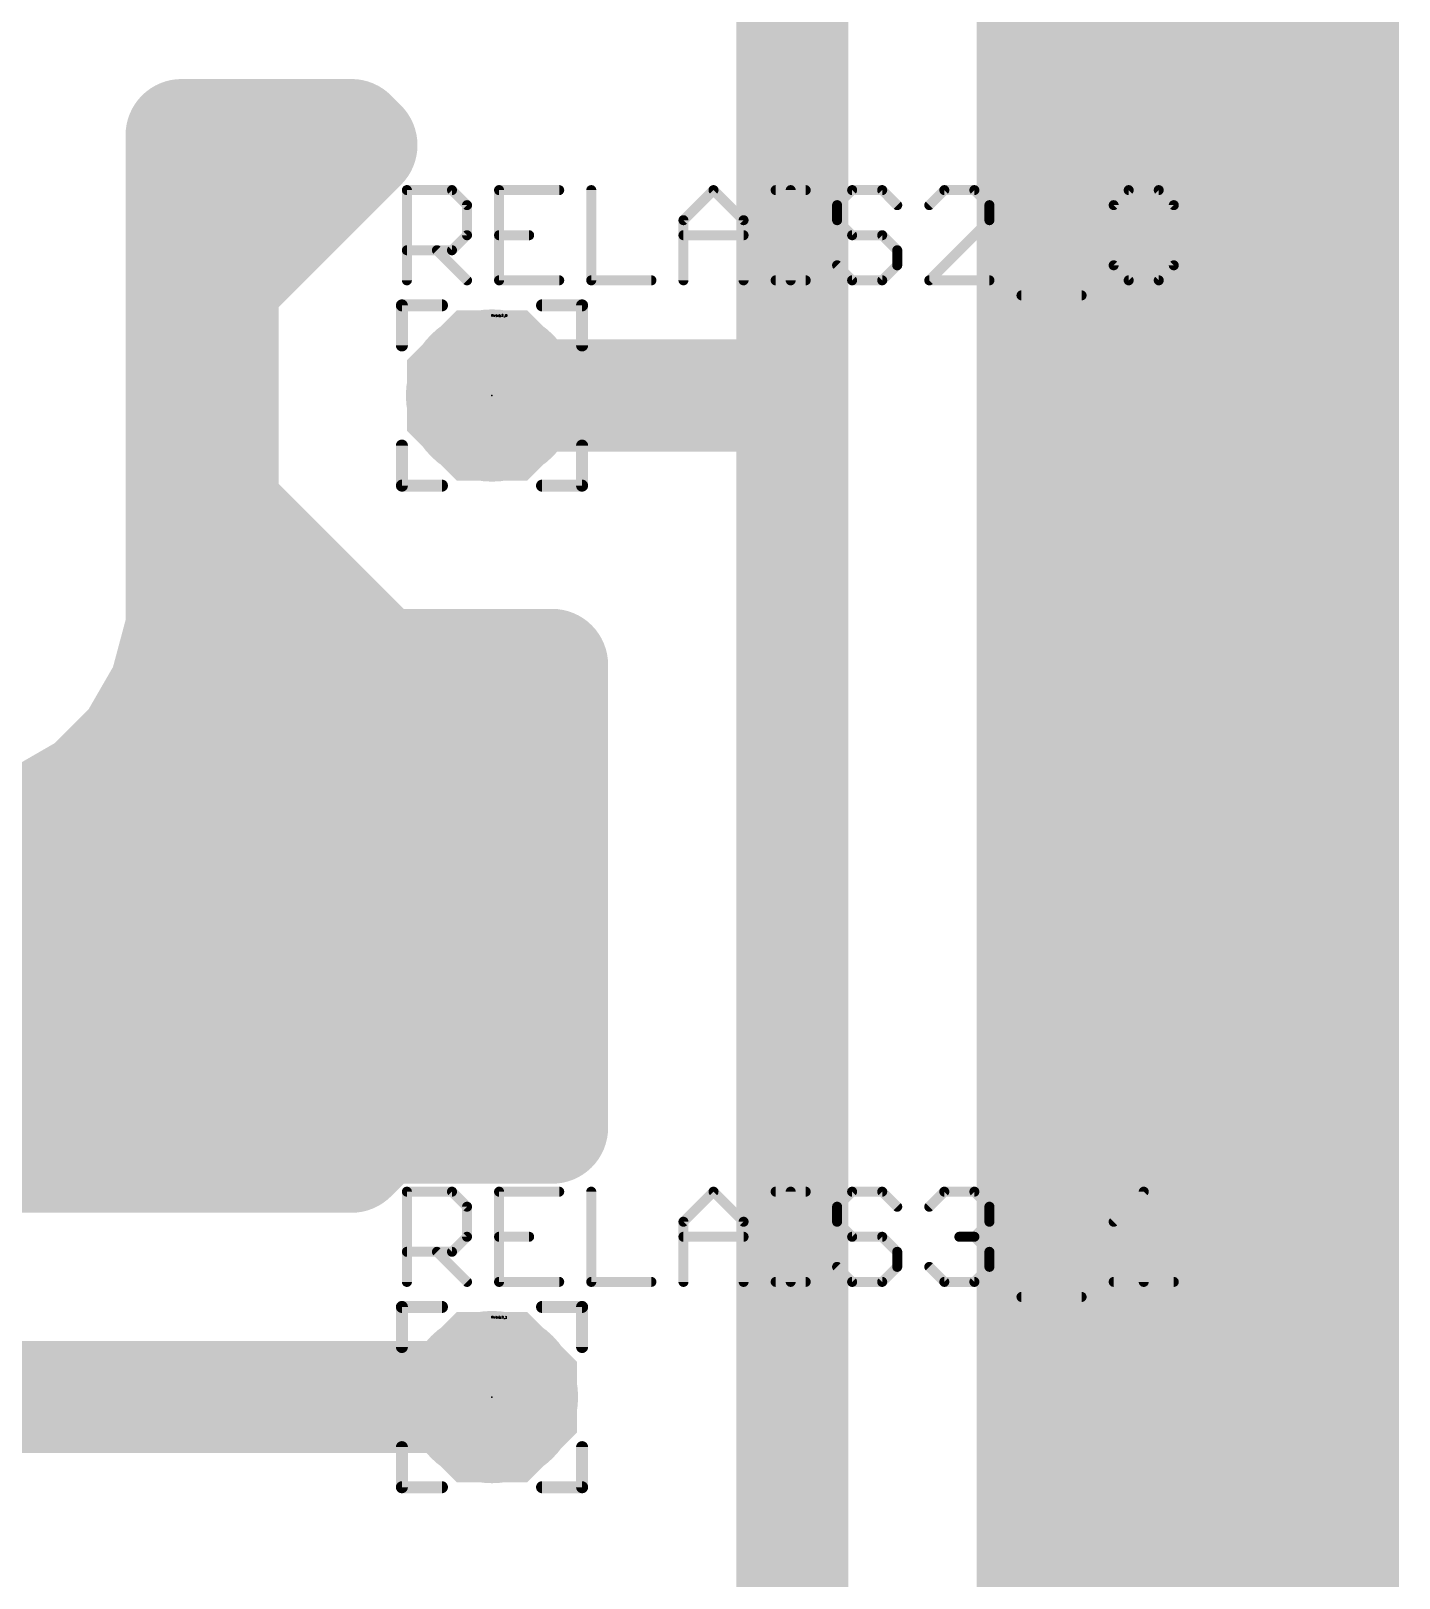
# Model space of a CAD drawing. Extents: x -14 to 150, y -1 to 89.
# Drawn here: x 90.67 to 108.03, y 29.46 to 49.07 of the extents above; entities that cross this region are included whole.
import ezdxf

# ---------------------------------------------------------------- set-up
doc = ezdxf.new("R2010")
doc.units = 0
for name, color, linetype in [('16', 175, 'CONTINUOUS'), ('17', 82, 'CONTINUOUS'), ('21', 253, 'CONTINUOUS'), ('23', 7, 'CONTINUOUS'), ('25', 253, 'CONTINUOUS'), ('27', 253, 'CONTINUOUS'), ('51', 253, 'CONTINUOUS')]:
    doc.layers.add(name, color=color, linetype=linetype)

# ---------------------------------------------------------------- blocks, each defined once
blk = doc.blocks.new('OCTAGONP')
at = {"const_width": 0.5}
blk.add_lwpolyline([(-0.25, -0.1036), (-0.25, 0.1036), (-0.1036, 0.25), (0.1036, 0.25), (0.25, 0.1036), (0.25, -0.1036), (0.1036, -0.25), (-0.1036, -0.25), (-0.25, -0.1036), (-0.25, 0.1036)], dxfattribs=at)

msp = doc.modelspace()

# ---------------------------------------------------------------- linework, layer by layer
at = {"layer": '16', "const_width": 1.4224}
for points in [[(107.315, 85.2835), (107.315, 0.4572)], [(103.378, 7.2187), (103.378, 80.4113)], [(100.33, 63.5), (100.33, 44.45)], [(103.378, 49.784), (107.315, 49.784)], [(103.378, 48.3616), (107.315, 48.3616)], [(92.583, 41.5087), (92.583, 47.752)], [(92.583, 47.752), (94.7366, 47.752)], [(94.7366, 47.752), (94.8636, 47.625)], [(94.8636, 47.625), (93.1037, 45.8651)], [(92.583, 46.9392), (94.1778, 46.9392)], [(103.378, 46.9392), (107.315, 46.9392)], [(93.1037, 45.8651), (93.1037, 43.0349)], [(92.583, 45.5168), (93.1037, 45.5168)], [(103.378, 45.5168), (107.315, 45.5168)], [(96.52, 44.45), (100.33, 44.45)], [(100.33, 44.45), (100.33, 25.4)], [(92.583, 44.0944), (93.1037, 44.0944)], [(103.378, 44.0944), (107.315, 44.0944)], [(93.1037, 43.0349), (95.1049, 41.0337)], [(92.583, 42.672), (93.4666, 42.672)], [(103.378, 42.672), (107.315, 42.672)], [(92.3753, 40.7335), (92.583, 41.5087)], [(92.5136, 41.2496), (94.889, 41.2496)], [(103.378, 41.2496), (107.315, 41.2496)], [(95.1049, 41.0337), (97.282, 41.0337)], [(97.282, 41.0337), (97.282, 35.1663)], [(91.974, 40.0385), (92.3753, 40.7335)], [(91.4065, 39.471), (91.974, 40.0385)], [(91.7627, 39.8272), (97.282, 39.8272)], [(103.378, 39.8272), (107.315, 39.8272)], [(90.7115, 39.0697), (91.4065, 39.471)], [(89.9363, 38.862), (90.7115, 39.0697)], [(85.4686, 38.4048), (97.282, 38.4048)], [(103.378, 38.4048), (107.315, 38.4048)], [(87.3722, 36.9824), (97.282, 36.9824)], [(103.378, 36.9824), (107.315, 36.9824)], [(87.884, 35.56), (97.282, 35.56)], [(103.378, 35.56), (107.315, 35.56)], [(95.1049, 35.1663), (94.7366, 34.798)], [(97.282, 35.1663), (95.1049, 35.1663)], [(94.7366, 34.798), (89.1337, 34.798)], [(103.378, 34.1376), (107.315, 34.1376)], [(103.378, 32.7152), (107.315, 32.7152)], [(96.52, 31.75), (89.535, 31.75)], [(103.378, 31.2928), (107.315, 31.2928)], [(103.378, 29.8704), (107.315, 29.8704)]]:
    msp.add_lwpolyline(points, dxfattribs=at)
at = {"layer": '16', "const_width": 0.7112}
for points in [[(103.378, 48.7172, 1), (103.378, 48.006)], [(107.315, 48.006, 1), (107.315, 48.7172)], [(92.9386, 47.752, 1), (92.2274, 47.752)], [(92.583, 48.1076, 1), (92.583, 47.3964)], [(94.9881, 48.0035, 1), (94.4852, 47.5005)], [(94.7366, 47.3964, 1), (94.7366, 48.1076)], [(95.1151, 47.3736, 1), (94.6122, 47.8764)], [(94.6122, 47.3735, 1), (95.1151, 47.8765)], [(92.583, 47.2948, 1), (92.583, 46.5836)], [(94.1778, 46.5836, 1), (94.1778, 47.2948)], [(103.378, 47.2948, 1), (103.378, 46.5836)], [(107.315, 46.5836, 1), (107.315, 47.2948)], [(93.4593, 45.8651, 1), (92.7481, 45.8651)], [(92.8523, 46.1165, 1), (93.3551, 45.6136)], [(92.583, 45.8724, 1), (92.583, 45.1612)], [(93.1037, 45.1612, 1), (93.1037, 45.8724)], [(103.378, 45.8724, 1), (103.378, 45.1612)], [(107.315, 45.1612, 1), (107.315, 45.8724)], [(96.52, 44.8056, 1), (96.52, 44.0944)], [(100.6856, 44.45, 1), (99.9744, 44.45)], [(100.33, 44.0944, 1), (100.33, 44.8056)], [(92.583, 44.45, 1), (92.583, 43.7388)], [(93.1037, 43.7388, 1), (93.1037, 44.45)], [(99.9744, 44.45, 1), (100.6856, 44.45)], [(103.378, 44.45, 1), (103.378, 43.7388)], [(107.315, 43.7388, 1), (107.315, 44.45)], [(93.3551, 43.2864, 1), (92.8523, 42.7835)], [(92.583, 43.0276, 1), (92.583, 42.3164)], [(92.7481, 43.0349, 1), (93.4593, 43.0349)], [(93.4666, 42.3164, 1), (93.4666, 43.0276)], [(103.378, 43.0276, 1), (103.378, 42.3164)], [(107.315, 42.3164, 1), (107.315, 43.0276)], [(92.9265, 41.4167, 1), (92.2395, 41.6008)], [(92.5136, 41.6052, 1), (92.5136, 40.894)], [(92.2274, 41.5087, 1), (92.9386, 41.5087)], [(94.889, 40.894, 1), (94.889, 41.6052)], [(103.378, 41.6052, 1), (103.378, 40.894)], [(107.315, 40.894, 1), (107.315, 41.6052)], [(95.1049, 41.3893, 1), (95.1049, 40.6781)], [(94.8535, 40.7823, 1), (95.3564, 41.2851)], [(97.6376, 41.0337, 1), (96.9264, 41.0337)], [(97.282, 40.6781, 1), (97.282, 41.3893)], [(92.6832, 40.5557, 1), (92.0673, 40.9113)], [(92.0318, 40.8255, 1), (92.7188, 40.6415)], [(92.2255, 39.787, 1), (91.7226, 40.2899)], [(91.7627, 40.1828, 1), (91.7627, 39.4716)], [(91.666, 40.2163, 1), (92.282, 39.8607)], [(97.282, 39.4716, 1), (97.282, 40.1828)], [(103.378, 40.1828, 1), (103.378, 39.4716)], [(107.315, 39.4716, 1), (107.315, 40.1828)], [(91.1551, 39.7224, 1), (91.658, 39.2195)], [(91.5843, 39.163, 1), (91.2287, 39.779)], [(90.5337, 39.3777, 1), (90.8893, 38.7618)], [(90.8035, 38.7262, 1), (90.6194, 39.4132)], [(97.282, 38.0492, 1), (97.282, 38.7604)], [(103.378, 38.7604, 1), (103.378, 38.0492)], [(107.315, 38.0492, 1), (107.315, 38.7604)], [(97.282, 36.6268, 1), (97.282, 37.338)], [(103.378, 37.338, 1), (103.378, 36.6268)], [(107.315, 36.6268, 1), (107.315, 37.338)], [(97.282, 35.2044, 1), (97.282, 35.9156)], [(103.378, 35.9156, 1), (103.378, 35.2044)], [(107.315, 35.2044, 1), (107.315, 35.9156)], [(95.1049, 35.5219, 1), (95.1049, 34.8107)], [(95.3564, 34.9148, 1), (94.8535, 35.4177)], [(97.282, 34.8107, 1), (97.282, 35.5219)], [(94.7366, 34.4424, 1), (94.7366, 35.1536)], [(96.9264, 35.1663, 1), (97.6376, 35.1663)], [(94.4852, 35.0494, 1), (94.9881, 34.5465)], [(103.378, 34.4932, 1), (103.378, 33.782)], [(107.315, 33.782, 1), (107.315, 34.4932)], [(103.378, 33.0708, 1), (103.378, 32.3596)], [(107.315, 32.3596, 1), (107.315, 33.0708)], [(96.52, 31.3944, 1), (96.52, 32.1056)], [(103.378, 31.6484, 1), (103.378, 30.9372)], [(107.315, 30.9372, 1), (107.315, 31.6484)], [(103.378, 30.226, 1), (103.378, 29.5148)], [(107.315, 29.5148, 1), (107.315, 30.226)]]:
    msp.add_lwpolyline(points, format="xyb", dxfattribs=at)
at = {"layer": '21', "const_width": 0.1524}
for points in [[(95.885, 45.593), (95.377, 45.593)], [(95.377, 45.593), (95.377, 45.085)], [(97.663, 45.593), (97.155, 45.593)], [(97.663, 45.085), (97.663, 45.593)], [(95.377, 43.815), (95.377, 43.307)], [(97.663, 43.307), (97.663, 43.815)], [(95.377, 43.307), (95.885, 43.307)], [(97.663, 43.307), (97.155, 43.307)], [(95.885, 32.893), (95.377, 32.893)], [(95.377, 32.893), (95.377, 32.385)], [(97.663, 32.893), (97.155, 32.893)], [(97.663, 32.385), (97.663, 32.893)], [(95.377, 31.115), (95.377, 30.607)], [(97.663, 30.607), (97.663, 31.115)], [(95.377, 30.607), (95.885, 30.607)], [(97.663, 30.607), (97.155, 30.607)]]:
    msp.add_lwpolyline(points, dxfattribs=at)
at = {"layer": '21', "const_width": 0.0762}
for points in [[(95.377, 45.6311, 1), (95.377, 45.5549)], [(95.4151, 45.593, 1), (95.3389, 45.593)], [(95.885, 45.5549, 1), (95.885, 45.6311)], [(97.155, 45.6311, 1), (97.155, 45.5549)], [(97.7011, 45.593, 1), (97.6249, 45.593)], [(97.663, 45.5549, 1), (97.663, 45.6311)], [(95.3389, 45.085, 1), (95.4151, 45.085)], [(97.6249, 45.085, 1), (97.7011, 45.085)], [(95.4151, 43.815, 1), (95.3389, 43.815)], [(97.7011, 43.815, 1), (97.6249, 43.815)], [(95.377, 43.3451, 1), (95.377, 43.2689)], [(95.885, 43.2689, 1), (95.885, 43.3451)], [(97.155, 43.3451, 1), (97.155, 43.2689)], [(97.663, 43.2689, 1), (97.663, 43.3451)], [(95.3389, 43.307, 1), (95.4151, 43.307)], [(97.6249, 43.307, 1), (97.7011, 43.307)], [(95.377, 32.9311, 1), (95.377, 32.8549)], [(95.4151, 32.893, 1), (95.3389, 32.893)], [(95.885, 32.8549, 1), (95.885, 32.9311)], [(97.155, 32.9311, 1), (97.155, 32.8549)], [(97.7011, 32.893, 1), (97.6249, 32.893)], [(97.663, 32.8549, 1), (97.663, 32.9311)], [(95.3389, 32.385, 1), (95.4151, 32.385)], [(97.6249, 32.385, 1), (97.7011, 32.385)], [(95.4151, 31.115, 1), (95.3389, 31.115)], [(97.7011, 31.115, 1), (97.6249, 31.115)], [(95.377, 30.6451, 1), (95.377, 30.5689)], [(95.3389, 30.607, 1), (95.4151, 30.607)], [(95.885, 30.5689, 1), (95.885, 30.6451)], [(97.155, 30.6451, 1), (97.155, 30.5689)], [(97.6249, 30.607, 1), (97.7011, 30.607)], [(97.663, 30.5689, 1), (97.663, 30.6451)]]:
    msp.add_lwpolyline(points, format="xyb", dxfattribs=at)
at = {"layer": '23'}
for p in [(96.52, 44.45), (96.52, 31.75)]:
    msp.add_point(p, dxfattribs=at)
at = {"layer": '25', "const_width": 0.0635}
for points in [[(95.4723, 47.0545, 1), (95.4087, 47.0545)], [(95.4405, 47.0862, 1), (95.4405, 47.0227)], [(96.0349, 47.0769, 1), (95.99, 47.032)], [(96.0125, 47.0227, 1), (96.0125, 47.0862)], [(96.6099, 47.0862, 1), (96.6099, 47.0227)], [(96.6416, 47.0545, 1), (96.5781, 47.0545)], [(97.3725, 47.0227, 1), (97.3725, 47.0862)], [(97.811, 47.0545, 1), (97.7475, 47.0545)], [(99.3525, 47.0769, 1), (99.3076, 47.032)], [(99.3525, 47.032, 1), (99.3076, 47.0769)], [(100.1181, 47.0862, 1), (100.1181, 47.0227)], [(100.3405, 47.0545, 1), (100.277, 47.0545)], [(100.4994, 47.0227, 1), (100.4994, 47.0862)], [(101.0883, 47.0862, 1), (101.0883, 47.0227)], [(101.1108, 47.032, 1), (101.0659, 47.0769)], [(101.4921, 47.0769, 1), (101.4472, 47.032)], [(101.4697, 47.0227, 1), (101.4697, 47.0862)], [(102.2577, 47.0862, 1), (102.2577, 47.0227)], [(102.2802, 47.032, 1), (102.2353, 47.0769)], [(102.6615, 47.0769, 1), (102.6166, 47.032)], [(102.6391, 47.0227, 1), (102.6391, 47.0862)], [(104.5965, 47.0862, 1), (104.5965, 47.0227)], [(104.619, 47.032, 1), (104.5741, 47.0769)], [(105.0003, 47.0769, 1), (104.9554, 47.032)], [(104.9779, 47.0227, 1), (104.9779, 47.0862)], [(96.2349, 46.8638, 1), (96.1714, 46.8638)], [(96.1807, 46.8414, 1), (96.2256, 46.8863)], [(100.9294, 46.8638, 1), (100.8659, 46.8638)], [(100.8752, 46.8863, 1), (100.9201, 46.8414)], [(101.6379, 46.8414, 1), (101.6828, 46.8863)], [(102.0446, 46.8863, 1), (102.0895, 46.8414)], [(102.8615, 46.8638, 1), (102.798, 46.8638)], [(102.8073, 46.8414, 1), (102.8522, 46.8863)], [(104.4376, 46.8638, 1), (104.3741, 46.8638)], [(104.3834, 46.8863, 1), (104.4283, 46.8414)], [(105.2003, 46.8638, 1), (105.1368, 46.8638)], [(105.191, 46.8414, 1), (105.1461, 46.8863)], [(105.1461, 46.8414, 1), (105.191, 46.8863)], [(98.9804, 46.6731, 1), (98.9169, 46.6731)], [(98.9262, 46.6956, 1), (98.9711, 46.6507)], [(99.7431, 46.6731, 1), (99.6796, 46.6731)], [(99.6889, 46.6507, 1), (99.7338, 46.6956)], [(100.8659, 46.6731, 1), (100.9294, 46.6731)], [(100.9201, 46.6956, 1), (100.8752, 46.6507)], [(102.798, 46.6731, 1), (102.8615, 46.6731)], [(102.8522, 46.6507, 1), (102.8073, 46.6956)], [(96.1714, 46.4825, 1), (96.2349, 46.4825)], [(96.2256, 46.46, 1), (96.1807, 46.5049)], [(96.6099, 46.5142, 1), (96.6099, 46.4507)], [(96.9912, 46.4507, 1), (96.9912, 46.5142)], [(98.9487, 46.5142, 1), (98.9487, 46.4507)], [(99.7113, 46.4507, 1), (99.7113, 46.5142)], [(101.0883, 46.5142, 1), (101.0883, 46.4507)], [(101.0659, 46.46, 1), (101.1108, 46.5049)], [(101.4921, 46.5049, 1), (101.4472, 46.46)], [(101.4697, 46.4507, 1), (101.4697, 46.5142)], [(95.4405, 46.3236, 1), (95.4405, 46.2601)], [(95.8443, 46.3143, 1), (95.7994, 46.2694)], [(95.99, 46.3143, 1), (96.0349, 46.2694)], [(96.0125, 46.2601, 1), (96.0125, 46.3236)], [(101.6921, 46.2918, 1), (101.6286, 46.2918)], [(101.6379, 46.2694, 1), (101.6828, 46.3143)], [(100.9201, 46.1236, 1), (100.8752, 46.0787)], [(101.6286, 46.1012, 1), (101.6921, 46.1012)], [(101.6828, 46.0787, 1), (101.6379, 46.1236)], [(104.3741, 46.1012, 1), (104.4376, 46.1012)], [(104.4283, 46.1236, 1), (104.3834, 46.0787)], [(104.3834, 46.1236, 1), (104.4283, 46.0787)], [(105.1368, 46.1012, 1), (105.2003, 46.1012)], [(105.191, 46.0787, 1), (105.1461, 46.1236)], [(95.4087, 45.9105, 1), (95.4723, 45.9105)], [(96.1807, 45.888, 1), (96.2256, 45.933)], [(96.6099, 45.9423, 1), (96.6099, 45.8787)], [(96.5781, 45.9105, 1), (96.6416, 45.9105)], [(97.3725, 45.8787, 1), (97.3725, 45.9423)], [(97.7793, 45.9423, 1), (97.7793, 45.8787)], [(97.7475, 45.9105, 1), (97.811, 45.9105)], [(98.5419, 45.8787, 1), (98.5419, 45.9423)], [(98.9169, 45.9105, 1), (98.9804, 45.9105)], [(99.6796, 45.9105, 1), (99.7431, 45.9105)], [(100.1181, 45.9423, 1), (100.1181, 45.8787)], [(100.277, 45.9105, 1), (100.3405, 45.9105)], [(100.4994, 45.8787, 1), (100.4994, 45.9423)], [(101.0883, 45.9423, 1), (101.0883, 45.8787)], [(101.0659, 45.888, 1), (101.1108, 45.933)], [(101.4472, 45.933, 1), (101.4921, 45.888)], [(101.4697, 45.8787, 1), (101.4697, 45.9423)], [(102.0671, 45.9423, 1), (102.0671, 45.8787)], [(102.0446, 45.933, 1), (102.0895, 45.888)], [(102.8297, 45.8787, 1), (102.8297, 45.9423)], [(104.5965, 45.9423, 1), (104.5965, 45.8787)], [(104.5741, 45.888, 1), (104.619, 45.933)], [(104.9554, 45.933, 1), (105.0003, 45.888)], [(104.9779, 45.8787, 1), (104.9779, 45.9423)], [(103.2365, 45.7516, 1), (103.2365, 45.6881)], [(103.9991, 45.6881, 1), (103.9991, 45.7516)], [(95.4723, 34.3545, 1), (95.4087, 34.3545)], [(95.4405, 34.3862, 1), (95.4405, 34.3227)], [(96.0349, 34.3769, 1), (95.99, 34.332)], [(96.0125, 34.3227, 1), (96.0125, 34.3862)], [(96.6099, 34.3862, 1), (96.6099, 34.3227)], [(96.6416, 34.3545, 1), (96.5781, 34.3545)], [(97.3725, 34.3227, 1), (97.3725, 34.3862)], [(97.811, 34.3545, 1), (97.7475, 34.3545)], [(99.3525, 34.3769, 1), (99.3076, 34.332)], [(99.3525, 34.332, 1), (99.3076, 34.3769)], [(100.1181, 34.3862, 1), (100.1181, 34.3227)], [(100.3405, 34.3545, 1), (100.277, 34.3545)], [(100.4994, 34.3227, 1), (100.4994, 34.3862)], [(101.0883, 34.3862, 1), (101.0883, 34.3227)], [(101.1108, 34.332, 1), (101.0659, 34.3769)], [(101.4921, 34.3769, 1), (101.4472, 34.332)], [(101.4697, 34.3227, 1), (101.4697, 34.3862)], [(102.2577, 34.3862, 1), (102.2577, 34.3227)], [(102.2802, 34.332, 1), (102.2353, 34.3769)], [(102.6615, 34.3769, 1), (102.6166, 34.332)], [(102.6391, 34.3227, 1), (102.6391, 34.3862)], [(104.819, 34.3545, 1), (104.7554, 34.3545)], [(104.8097, 34.332, 1), (104.7647, 34.3769)], [(96.2349, 34.1638, 1), (96.1714, 34.1638)], [(96.1807, 34.1414, 1), (96.2256, 34.1863)], [(100.9294, 34.1638, 1), (100.8659, 34.1638)], [(100.8752, 34.1863, 1), (100.9201, 34.1414)], [(101.6379, 34.1414, 1), (101.6828, 34.1863)], [(102.0446, 34.1863, 1), (102.0895, 34.1414)], [(102.8615, 34.1638, 1), (102.798, 34.1638)], [(102.8073, 34.1414, 1), (102.8522, 34.1863)], [(98.9804, 33.9732, 1), (98.9169, 33.9732)], [(98.9262, 33.9956, 1), (98.9711, 33.9507)], [(99.7431, 33.9732, 1), (99.6796, 33.9732)], [(99.6889, 33.9507, 1), (99.7338, 33.9956)], [(100.8659, 33.9732, 1), (100.9294, 33.9732)], [(100.9201, 33.9956, 1), (100.8752, 33.9507)], [(102.798, 33.9732, 1), (102.8615, 33.9732)], [(102.8522, 33.9507, 1), (102.8073, 33.9956)], [(104.3834, 33.9956, 1), (104.4283, 33.9507)], [(96.1714, 33.7825, 1), (96.2349, 33.7825)], [(96.2256, 33.76, 1), (96.1807, 33.8049)], [(96.6099, 33.8142, 1), (96.6099, 33.7507)], [(96.9912, 33.7507, 1), (96.9912, 33.8142)], [(98.9487, 33.8142, 1), (98.9487, 33.7507)], [(99.7113, 33.7507, 1), (99.7113, 33.8142)], [(101.0883, 33.8142, 1), (101.0883, 33.7507)], [(101.0659, 33.76, 1), (101.1108, 33.8049)], [(101.4921, 33.8049, 1), (101.4472, 33.76)], [(101.4697, 33.7507, 1), (101.4697, 33.8142)], [(102.4484, 33.8142, 1), (102.4484, 33.7507)], [(102.6615, 33.8049, 1), (102.6166, 33.76)], [(102.6166, 33.8049, 1), (102.6615, 33.76)], [(102.6391, 33.7507, 1), (102.6391, 33.8142)], [(95.4405, 33.6236, 1), (95.4405, 33.5601)], [(95.8443, 33.6143, 1), (95.7994, 33.5694)], [(95.99, 33.6143, 1), (96.0349, 33.5694)], [(96.0125, 33.5601, 1), (96.0125, 33.6236)], [(101.6921, 33.5918, 1), (101.6286, 33.5918)], [(101.6379, 33.5694, 1), (101.6828, 33.6143)], [(102.8615, 33.5918, 1), (102.798, 33.5918)], [(102.8073, 33.5694, 1), (102.8522, 33.6143)], [(100.9201, 33.4236, 1), (100.8752, 33.3787)], [(101.6286, 33.4012, 1), (101.6921, 33.4012)], [(101.6828, 33.3787, 1), (101.6379, 33.4236)], [(102.0895, 33.4236, 1), (102.0446, 33.3787)], [(102.798, 33.4012, 1), (102.8615, 33.4012)], [(102.8522, 33.3787, 1), (102.8073, 33.4236)], [(95.4087, 33.2105, 1), (95.4723, 33.2105)], [(96.1807, 33.188, 1), (96.2256, 33.233)], [(96.6099, 33.2423, 1), (96.6099, 33.1788)], [(96.5781, 33.2105, 1), (96.6416, 33.2105)], [(97.3725, 33.1788, 1), (97.3725, 33.2423)], [(97.7475, 33.2105, 1), (97.811, 33.2105)], [(97.7793, 33.2423, 1), (97.7793, 33.1788)], [(98.5419, 33.1788, 1), (98.5419, 33.2423)], [(98.9169, 33.2105, 1), (98.9804, 33.2105)], [(99.6796, 33.2105, 1), (99.7431, 33.2105)], [(100.1181, 33.2423, 1), (100.1181, 33.1788)], [(100.277, 33.2105, 1), (100.3405, 33.2105)], [(100.4994, 33.1788, 1), (100.4994, 33.2423)], [(101.0883, 33.2423, 1), (101.0883, 33.1788)], [(101.0659, 33.188, 1), (101.1108, 33.233)], [(101.4472, 33.233, 1), (101.4921, 33.188)], [(101.4697, 33.1788, 1), (101.4697, 33.2423)], [(102.2577, 33.2423, 1), (102.2577, 33.1788)], [(102.2353, 33.188, 1), (102.2802, 33.233)], [(102.6166, 33.233, 1), (102.6615, 33.188)], [(102.6391, 33.1788, 1), (102.6391, 33.2423)], [(104.4059, 33.2423, 1), (104.4059, 33.1788)], [(104.7554, 33.2105, 1), (104.819, 33.2105)], [(105.1685, 33.1788, 1), (105.1685, 33.2423)], [(103.2365, 33.0516, 1), (103.2365, 32.9881)], [(103.9991, 32.9881, 1), (103.9991, 33.0516)]]:
    msp.add_lwpolyline(points, format="xyb", dxfattribs=at)
at = {"layer": '25', "const_width": 0.127}
for points in [[(95.4405, 45.9105), (95.4405, 47.0545)], [(95.4405, 47.0545), (96.0125, 47.0545)], [(96.0125, 47.0545), (96.2032, 46.8638)], [(97.3725, 47.0545), (96.6099, 47.0545)], [(96.6099, 47.0545), (96.6099, 45.9105)], [(97.7793, 47.0545), (97.7793, 45.9105)], [(98.9487, 46.6731), (99.33, 47.0545)], [(99.33, 47.0545), (99.7113, 46.6731)], [(100.1181, 47.0545), (100.4994, 47.0545)], [(100.3088, 45.9105), (100.3088, 47.0545)], [(101.0883, 47.0545), (100.8977, 46.8638)], [(101.4697, 47.0545), (101.0883, 47.0545)], [(101.6603, 46.8638), (101.4697, 47.0545)], [(102.2577, 47.0545), (102.0671, 46.8638)], [(102.6391, 47.0545), (102.2577, 47.0545)], [(102.8297, 46.8638), (102.6391, 47.0545)], [(104.4059, 46.8638), (104.5965, 47.0545)], [(104.5965, 47.0545), (104.9779, 47.0545)], [(104.9779, 47.0545), (105.1685, 46.8638)], [(96.2032, 46.8638), (96.2032, 46.4825)], [(100.8977, 46.8638), (100.8977, 46.6731)], [(102.8297, 46.6731), (102.8297, 46.8638)], [(104.4059, 46.1012), (104.4059, 46.8638)], [(104.4059, 46.1012), (105.1685, 46.8638)], [(105.1685, 46.8638), (105.1685, 46.1012)], [(98.9487, 45.9105), (98.9487, 46.6731)], [(99.7113, 46.6731), (99.7113, 45.9105)], [(100.8977, 46.6731), (101.0883, 46.4825)], [(102.0671, 45.9105), (102.8297, 46.6731)], [(96.2032, 46.4825), (96.0125, 46.2918)], [(96.6099, 46.4825), (96.9912, 46.4825)], [(98.9487, 46.4825), (99.7113, 46.4825)], [(101.0883, 46.4825), (101.4697, 46.4825)], [(101.4697, 46.4825), (101.6603, 46.2918)], [(96.0125, 46.2918), (95.4405, 46.2918)], [(95.8218, 46.2918), (96.2032, 45.9105)], [(101.6603, 46.2918), (101.6603, 46.1012)], [(101.0883, 45.9105), (100.8977, 46.1012)], [(101.6603, 46.1012), (101.4697, 45.9105)], [(104.5965, 45.9105), (104.4059, 46.1012)], [(105.1685, 46.1012), (104.9779, 45.9105)], [(96.6099, 45.9105), (97.3725, 45.9105)], [(97.7793, 45.9105), (98.5419, 45.9105)], [(100.1181, 45.9105), (100.4994, 45.9105)], [(101.4697, 45.9105), (101.0883, 45.9105)], [(102.8297, 45.9105), (102.0671, 45.9105)], [(104.9779, 45.9105), (104.5965, 45.9105)], [(103.2365, 45.7198), (103.9991, 45.7198)], [(95.4405, 33.2105), (95.4405, 34.3545)], [(95.4405, 34.3545), (96.0125, 34.3545)], [(96.0125, 34.3545), (96.2032, 34.1638)], [(97.3725, 34.3545), (96.6099, 34.3545)], [(96.6099, 34.3545), (96.6099, 33.2105)], [(97.7793, 34.3545), (97.7793, 33.2105)], [(98.9487, 33.9732), (99.33, 34.3545)], [(99.33, 34.3545), (99.7113, 33.9732)], [(100.1181, 34.3545), (100.4994, 34.3545)], [(100.3088, 33.2105), (100.3088, 34.3545)], [(101.0883, 34.3545), (100.8977, 34.1638)], [(101.4697, 34.3545), (101.0883, 34.3545)], [(101.6603, 34.1638), (101.4697, 34.3545)], [(102.0671, 34.1638), (102.2577, 34.3545)], [(102.2577, 34.3545), (102.6391, 34.3545)], [(102.6391, 34.3545), (102.8297, 34.1638)], [(104.4059, 33.9732), (104.7872, 34.3545)], [(104.7872, 34.3545), (104.7872, 33.2105)], [(96.2032, 34.1638), (96.2032, 33.7825)], [(100.8977, 34.1638), (100.8977, 33.9732)], [(102.8297, 34.1638), (102.8297, 33.9732)], [(98.9487, 33.2105), (98.9487, 33.9732)], [(99.7113, 33.9732), (99.7113, 33.2105)], [(100.8977, 33.9732), (101.0883, 33.7825)], [(102.8297, 33.9732), (102.6391, 33.7825)], [(96.2032, 33.7825), (96.0125, 33.5918)], [(96.6099, 33.7825), (96.9912, 33.7825)], [(98.9487, 33.7825), (99.7113, 33.7825)], [(101.0883, 33.7825), (101.4697, 33.7825)], [(101.4697, 33.7825), (101.6603, 33.5918)], [(102.6391, 33.7825), (102.4484, 33.7825)], [(102.6391, 33.7825), (102.8297, 33.5918)], [(96.0125, 33.5918), (95.4405, 33.5918)], [(95.8218, 33.5918), (96.2032, 33.2105)], [(101.6603, 33.5918), (101.6603, 33.4012)], [(102.8297, 33.5918), (102.8297, 33.4012)], [(101.0883, 33.2105), (100.8977, 33.4012)], [(101.6603, 33.4012), (101.4697, 33.2105)], [(102.2577, 33.2105), (102.0671, 33.4012)], [(102.8297, 33.4012), (102.6391, 33.2105)], [(96.6099, 33.2105), (97.3725, 33.2105)], [(97.7793, 33.2105), (98.5419, 33.2105)], [(100.1181, 33.2105), (100.4994, 33.2105)], [(101.4697, 33.2105), (101.0883, 33.2105)], [(102.6391, 33.2105), (102.2577, 33.2105)], [(104.4059, 33.2105), (105.1685, 33.2105)], [(103.2365, 33.0198), (103.9991, 33.0198)]]:
    msp.add_lwpolyline(points, dxfattribs=at)
at = {"layer": '27'}
for p, q in [((96.52, 45.45), (96.52, 45.4754)), ((96.52, 45.4754), (96.5327, 45.4754)), ((96.5327, 45.4585), (96.52, 45.4585)), ((96.5285, 45.4585), (96.5369, 45.45)), ((96.5327, 45.4754), (96.5369, 45.4712)), ((96.5369, 45.4627), (96.5327, 45.4585)), ((96.5369, 45.4712), (96.5369, 45.4627)), ((96.5434, 45.4627), (96.5476, 45.4669)), ((96.5434, 45.4542), (96.5434, 45.4627)), ((96.5603, 45.4585), (96.5434, 45.4585)), ((96.5476, 45.45), (96.5434, 45.4542)), ((96.5476, 45.4669), (96.5561, 45.4669)), ((96.5561, 45.45), (96.5476, 45.45)), ((96.5561, 45.4669), (96.5603, 45.4627)), ((96.5603, 45.4627), (96.5603, 45.4585)), ((96.5668, 45.4754), (96.571, 45.4754)), ((96.5668, 45.45), (96.5752, 45.45)), ((96.571, 45.4754), (96.571, 45.45)), ((96.5824, 45.4542), (96.5866, 45.4585)), ((96.5866, 45.45), (96.5824, 45.4542)), ((96.5866, 45.4669), (96.5951, 45.4669)), ((96.5866, 45.4585), (96.5993, 45.4585)), ((96.5993, 45.45), (96.5866, 45.45)), ((96.5951, 45.4669), (96.5993, 45.4627)), ((96.5993, 45.4627), (96.5993, 45.45)), ((96.6058, 45.4669), (96.61, 45.4669)), ((96.6058, 45.45), (96.6142, 45.45)), ((96.61, 45.4797), (96.61, 45.4754)), ((96.61, 45.4669), (96.61, 45.45)), ((96.6213, 45.4627), (96.6256, 45.4669)), ((96.6256, 45.4585), (96.6213, 45.4627)), ((96.6213, 45.45), (96.6341, 45.45)), ((96.6256, 45.4669), (96.6383, 45.4669)), ((96.6341, 45.4585), (96.6256, 45.4585)), ((96.6383, 45.4542), (96.6341, 45.4585)), ((96.6341, 45.45), (96.6383, 45.4542)), ((96.649, 45.4754), (96.6447, 45.4712)), ((96.6447, 45.45), (96.6617, 45.4669)), ((96.6617, 45.45), (96.6447, 45.45)), ((96.6574, 45.4754), (96.649, 45.4754)), ((96.6617, 45.4712), (96.6574, 45.4754)), ((96.6617, 45.4669), (96.6617, 45.4712)), ((96.6681, 45.4458), (96.6851, 45.4458)), ((96.6915, 45.4712), (96.6957, 45.4754)), ((96.6915, 45.4542), (96.6915, 45.4712)), ((96.6915, 45.4542), (96.7085, 45.4712)), ((96.6957, 45.45), (96.6915, 45.4542)), ((96.6957, 45.4754), (96.7042, 45.4754)), ((96.7042, 45.45), (96.6957, 45.45)), ((96.7042, 45.4754), (96.7085, 45.4712)), ((96.7085, 45.4542), (96.7042, 45.45)), ((96.7085, 45.4712), (96.7085, 45.4542)), ((96.52, 32.75), (96.52, 32.7754)), ((96.52, 32.7754), (96.5327, 32.7754)), ((96.5327, 32.7754), (96.5369, 32.7712)), ((96.5369, 32.7627), (96.5327, 32.7585)), ((96.5369, 32.7712), (96.5369, 32.7627)), ((96.5434, 32.7627), (96.5476, 32.7669)), ((96.5434, 32.7542), (96.5434, 32.7627)), ((96.5476, 32.7669), (96.5561, 32.7669)), ((96.5561, 32.7669), (96.5603, 32.7627)), ((96.5603, 32.7627), (96.5603, 32.7585)), ((96.5668, 32.7754), (96.571, 32.7754)), ((96.571, 32.7754), (96.571, 32.75)), ((96.5866, 32.7669), (96.5951, 32.7669)), ((96.5951, 32.7669), (96.5993, 32.7627)), ((96.5993, 32.7627), (96.5993, 32.75)), ((96.6058, 32.7669), (96.61, 32.7669)), ((96.61, 32.7797), (96.61, 32.7754)), ((96.61, 32.7669), (96.61, 32.75)), ((96.6213, 32.7627), (96.6256, 32.7669)), ((96.6256, 32.7585), (96.6213, 32.7627)), ((96.6256, 32.7669), (96.6383, 32.7669)), ((96.6447, 32.7712), (96.649, 32.7754)), ((96.649, 32.7754), (96.6574, 32.7754)), ((96.6574, 32.7627), (96.6532, 32.7627)), ((96.6574, 32.7754), (96.6617, 32.7712)), ((96.6617, 32.7669), (96.6574, 32.7627)), ((96.6574, 32.7627), (96.6617, 32.7585)), ((96.6617, 32.7712), (96.6617, 32.7669)), ((96.6915, 32.7669), (96.7, 32.7754)), ((96.7, 32.7754), (96.7, 32.75)), ((96.5327, 32.7585), (96.52, 32.7585)), ((96.5285, 32.7585), (96.5369, 32.75)), ((96.5603, 32.7585), (96.5434, 32.7585)), ((96.5476, 32.75), (96.5434, 32.7542)), ((96.5561, 32.75), (96.5476, 32.75)), ((96.5668, 32.75), (96.5752, 32.75)), ((96.5824, 32.7542), (96.5866, 32.7585)), ((96.5866, 32.75), (96.5824, 32.7542)), ((96.5866, 32.7585), (96.5993, 32.7585)), ((96.5993, 32.75), (96.5866, 32.75)), ((96.6058, 32.75), (96.6142, 32.75)), ((96.6213, 32.75), (96.6341, 32.75)), ((96.6341, 32.7585), (96.6256, 32.7585)), ((96.6383, 32.7542), (96.6341, 32.7585)), ((96.6341, 32.75), (96.6383, 32.7542)), ((96.649, 32.75), (96.6447, 32.7542)), ((96.6574, 32.75), (96.649, 32.75)), ((96.6617, 32.7542), (96.6574, 32.75)), ((96.6617, 32.7585), (96.6617, 32.7542)), ((96.6681, 32.7458), (96.6851, 32.7458)), ((96.6915, 32.75), (96.7085, 32.75))]:
    msp.add_line(p, q, dxfattribs=at)
at = {"layer": '51', "const_width": 0.1524}
for points in [[(96.52, 43.434, 1), (96.52, 45.466, 1), (96.52, 43.434)], [(96.52, 30.734, 1), (96.52, 32.766, 1), (96.52, 30.734)]]:
    msp.add_lwpolyline(points, format="xyb", dxfattribs=at)

# ---------------------------------------------------------------- block references
at = {"layer": '17', "xscale": 2.159, "yscale": 2.159}
for p in [(96.52, 44.45), (96.52, 44.45), (96.52, 31.75), (96.52, 31.75)]:
    msp.add_blockref('OCTAGONP', p, dxfattribs=at)

doc.saveas('drawing.dxf')
